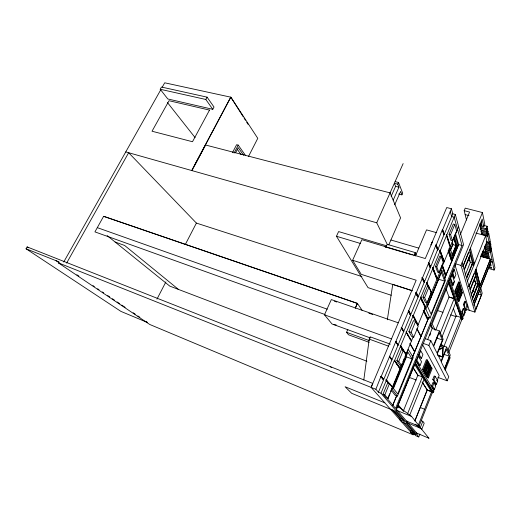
<?xml version="1.0" encoding="UTF-8"?>
<svg xmlns="http://www.w3.org/2000/svg" width="521" height="521" viewBox="0 0 521 521"><rect width="100%" height="100%" fill="white"/><g stroke="black" fill="none" stroke-linecap="round" stroke-linejoin="round"><path stroke-width="0.78" d="M442.518 356.703L442.902 347.846L439.177 349.806L439.014 349.461L443.169 347.129L442.687 357.054L438.109 355.426L442.72 357.087L437.217 354.827M363.801 380.037L369.22 339.119L370.197 336.84L390.32 344.147M387.331 319.764L392.782 284.225M494.071 270.054L494.95 267.814L491.446 250.152L490.515 252.496L494.071 270.054L488.131 268.322M437.881 377.354L447.155 380.825L448.75 376.761L444.804 368.868L450.268 355.055L446.692 347.11L440.382 344.889M478.271 294.059L481.371 295.016L475.738 309.363L472.54 298.409L478.48 283.391L479.346 287.104L473.589 302.004L490.489 259.158L491.029 261.763L474.162 304.29M465.898 309.194L474.911 312.105L482.185 293.264L480.733 287.599M413.993 431.981L411.004 430.737L410.568 431.831L411.427 432.801L414.195 433.96L415.686 435.667L418.754 436.95L419.9 434.045M421.619 429.695L424.198 423.169L422.792 421.333L421.215 420.694M445.175 370.346L450.144 357.764L449.584 356.52L444.582 369.161M480.075 285.261L475.927 269.096L480.18 285.293L490.385 259.126L490.925 261.731L480.18 289.018M473.817 305.358L479.9 289.728L481.365 295.361M489.414 245.033L490.365 242.643L490.105 241.34L489.154 243.737L489.414 245.033L485.898 244.062M447.806 350.496L460.922 317.458L456.116 315.876L453.407 308.51M417.744 426.608L431.57 391.772L427.233 390.047L422.088 381.906L427.259 390.014L414.866 421.053M484.856 245.919L489.981 247.345L489.786 246.348L490.73 243.971L489.297 243.574M418.526 427.526L433.7 389.246M435.146 385.605L436.012 383.417M437.171 380.506L439.157 375.478L422.687 344.928M471.14 294.919L475.907 282.903M489.981 247.345L490.925 244.968L490.73 243.971M471.251 294.925L475.751 283.58L474.39 278.52M490.072 249.312L489.877 248.348L490.821 245.977L491.01 246.947L490.072 249.312L484.628 247.794L484.862 248.869L490.398 250.419L490.574 251.285L485.051 249.735L485.331 251.037L490.515 252.496M448.757 352.593L463.801 314.645M464.38 313.167L465.553 310.216M466.718 307.266L467.598 305.059M434.416 389.291L435.745 385.937L433.993 382.915L432.931 382.518L431.583 385.911L433.374 388.894L434.416 389.291L432.645 386.315L431.583 385.911M436.403 384.218L437.725 380.877L435.204 376.364L434.143 375.967L432.788 379.366L435.354 383.821L436.403 384.218L433.85 379.77L432.788 379.366M415.172 363.58L432.58 391.987L433.42 392.306L433.98 390.88L415.921 360.936M463.827 315.752L465.084 312.587L463.775 308.66L463.149 308.452L461.873 311.662L463.208 315.55L463.827 315.752L462.505 311.864L463.775 308.66M466.035 310.464L467.278 307.312L465.422 301.47L464.68 301.236L463.403 304.446L465.305 310.229L466.035 310.464L464.139 304.681L465.422 301.47M448.418 281.223L461.867 319.438L462.485 319.64L463.019 318.298L449.467 279.158M490.398 250.419L491.336 248.061L489.948 247.677M420.095 428.145L422.792 421.333M490.574 251.285L491.505 248.934L491.336 248.061M477.764 284.192L472.365 297.823L470.131 290.177L475.673 276.241L477.764 284.192L475.751 283.58M449.376 356.266L444.53 368.51L441.235 361.919L446.23 349.363L449.376 356.266L444.185 354.41M472.378 299.119L477.36 286.498L479.45 287.136L475.165 271.018L475.673 269.735M410.483 431.805L410.926 430.711L403.703 422.485M415.022 420.434L427.168 389.982L431.525 391.701M468.757 286.719L474.012 273.538L476.077 274.157L469.949 289.559L466.686 278.403L473.081 262.46M469.082 286.583L486.914 241.848L485.65 235.713L467.48 281.119M484.862 248.869L485.331 247.696M446.692 347.11L441.079 361.216L437.34 353.739L443.15 339.236L439.431 330.959L432.176 328.471L430.541 325.013M433.85 379.77L435.204 376.364M485.331 251.037L485.793 249.872M486.178 241.952L489.167 242.773L490.124 240.37L488.776 233.538L487.376 233.161M413.146 434.807L371.115 387.377L372.782 383.41L27.138 246.915L26.05 248.791L58.964 261.855L58.391 262.871L149.761 324.479L413.146 434.807L413.895 432.918M432.645 386.315L433.993 382.915M472.443 263.046L466.516 277.823L464.289 270.197L470.365 255.121L472.443 263.046L470.307 262.428L468.959 257.381M426.673 372.802L425.794 374.996L426.393 376.006L427.279 376.338L431.082 366.849L430.502 365.801L429.617 365.475M461.528 291.356L462.387 292.822L458.825 301.711L457.952 300.278L461.795 290.653L461.365 289.305L460.818 289.135M489.167 242.773L487.806 235.98L481.495 234.268L481.274 233.258L487.265 234.873L487.011 233.629L481.228 232.066L480.948 230.79L486.757 232.353L486.549 231.311L480.727 229.748L480.408 228.296L486.367 229.885L487.356 227.41L487.128 226.251L483.534 225.3M442.42 340.011L437.106 353.271L433.661 346.367L439.138 332.776L442.42 340.011L436.793 338.051M458.825 301.711L458.382 300.415L461.964 291.493M431.596 367.468L432.17 368.503L428.392 377.933L427.8 376.937L431.596 367.468L430.502 367.064M458.395 301.574L458.988 300.089M460.173 297.126L461.065 294.906M486.549 231.311L487.532 228.843L486.08 228.459M486.757 232.353L487.741 229.891L487.532 228.843M487.011 233.629L487.995 231.174L486.549 230.79M487.265 234.873L488.242 232.431L487.995 231.174M487.806 235.98L488.776 233.538M443.872 346.543L456.116 315.876M459.275 284.316L459.828 284.486L460.271 285.873L456.624 294.945L456.07 294.769L455.608 293.414L459.581 283.489L459.125 282.082L458.571 281.907L454.872 291.063L455.347 292.444L455.901 292.613L455.432 291.239L459.125 282.082M407.526 413.863L422.401 376.917L417.842 375.198L403.554 410.502M425.182 372.665L424.563 371.623L428.457 361.945L427.448 361.581L423.553 371.245L424.179 372.287L425.182 372.665L429.057 363.033L428.457 361.945M456.624 294.945L456.162 293.59L459.828 284.486M440.043 333.759L454.234 298.5L449.148 297.1M481.228 232.066L481.964 230.236M424.778 373.297L428.633 363.704L429.63 364.075L430.222 365.136L426.386 374.69L425.39 374.319L424.778 373.297L425.774 373.668L426.386 374.69M486.367 229.885L486.132 228.732L480.382 227.195L480.088 225.814L483.807 226.804L484.81 224.323L482.426 212.555L465.22 208.14L464.185 210.653L466.51 220.031M460.649 286.967L457.015 296.006L457.471 297.341L456.917 297.165L456.461 295.837L460.095 286.797L460.649 286.967L461.085 288.334L457.21 298.116L457.659 299.425L458.206 299.601L457.757 298.286L461.365 289.305M481.495 234.268L481.984 233.056M465.273 274.971L470.307 262.428M425.774 373.668L429.63 364.075M428.438 368.406L429.324 366.211M406.738 422.577L407.305 421.163M409.519 415.654L424.022 379.542M442.108 336.729L455.738 302.76M427.279 376.338L426.673 375.328L430.502 365.801M428.392 377.933L427.298 377.523L426.706 376.527L427.292 375.068M427.871 373.616L429.33 369.975M467.474 275.205L468.379 272.945M486.132 228.732L487.128 226.251M435.817 329.76L449.05 297.068L446.074 288.986M410.568 431.831L414.931 433.693L406.269 423.736L401.737 421.867L399.828 419.711L400.304 418.539L392.691 409.871M462.791 266.622L468.483 252.548L470.665 253.173L464.081 269.494L462.101 262.714M463.13 266.238L482.205 219.041L483.807 226.804M422.44 369.389L426.373 359.653L427.279 359.978L427.884 361.079L423.977 370.783L423.078 370.451L422.44 369.389L423.345 369.721L423.977 370.783M480.382 227.195L480.883 225.964M423.345 369.721L427.279 359.978M439.431 330.959L433.413 345.872L430.802 340.636L425.234 338.683M480.727 229.748L481.222 228.524M427.656 339.594L432.176 328.471M429.766 335.544L430.678 333.29M421.417 358.344L422.922 354.632L420.753 350.757L419.223 354.521L421.417 358.344L420.024 357.836L418.181 354.645M454.462 278.084L455.868 274.613L454.273 269.663L453.693 269.487L452.261 273.004L453.889 277.908L454.462 278.084L452.84 273.18L454.273 269.663M420.063 365.429L421.567 361.724L418.376 356.247L416.839 360.024L420.063 365.429L418.799 364.96L415.947 360.226M452.606 285.091L450.209 278.11L451.648 274.58L452.117 274.717L454.468 281.77L453.062 285.234L452.606 285.091L453.732 282.323M474.911 312.105L461 265.43L482.426 212.555M447.155 380.825L428.874 345.397L430.802 340.636M450.242 211.506L451.674 216.534L454.182 217.198L462.042 245.489L395.589 408.36L387.539 398.962L389.715 393.694M396.253 409.415L398.148 404.771L403.821 411.629M398.454 404.022L414.631 364.329L432.248 392.88M448.718 283.287L432.202 323.841L435.204 330.301M453.062 285.234L450.678 278.253L452.117 274.717M460.349 234.535L469.577 212.047L464.185 210.653M452.052 255.14L455.999 245.534L453.622 237.504M452.026 255.394L456.129 245.398L453.706 237.185M455.08 234.88L457.926 244.733L452.091 258.976L450.984 258.462M451.225 258.527L448.574 250.673M454.234 235.961L457.073 245.665L452.677 256.384L449.936 247.664M444.569 278.917L445.722 275.303L442.27 265.547M396.605 395.875L392.678 405.462L396.663 395.895L396.253 395.732M412.385 357.347L428.601 317.751M444.817 278.155L445.735 275.915M445.956 275.368L451.733 261.268M451.909 260.839L458.591 244.518L455.556 233.74M412.619 356.944L428.848 317.309M445.722 275.303L451.792 261.281L448.242 250.23M451.792 261.281L458.649 244.531M412.078 358.917L397.725 393.967L393.101 388.086L407.91 352.137L412.078 358.917L406.491 356.865L393.342 388.783M397.438 396.136L413.238 357.523L408.327 349.422L391.922 389.213L397.438 396.136L395.165 395.237L391.102 390.183M444.608 281.093L431.062 314.196L427.494 306.302L441.45 272.405L444.608 281.093L438.48 279.197L427.376 306.153M423.892 310.223L427.142 317.126L429.994 318.084L445.455 280.272L441.854 270.269L440.395 269.826M417.614 325.019L412.782 315.706L412.945 315.322L417.985 325.15L417.614 325.019L418.142 324.778L425.266 307.494L420.343 297.53L420.935 297.152L425.468 307.006L431.186 293.154L430.815 293.036M425.266 307.494L420.551 297.029M430.997 292.587L431.368 292.704L437.034 278.976L432.788 267.618L437.262 278.416L436.898 278.299M391.974 387.155L392.346 387.305L400.069 368.588L394.872 360.897M452.488 240.91L456.63 230.868L454.813 224.427L453.309 224.023L449.082 234.203L451.004 240.494L452.488 240.91L450.587 234.619L454.813 224.427M426.999 302.935L431.349 292.392L429.037 286.882L427.396 286.361L422.954 297.061L425.383 302.408L426.999 302.935L424.602 297.595L429.037 286.882M390.646 391.44L391.883 388.432M399.933 368.23L402.284 363.222M402.883 361.763L404.387 358.122M404.986 356.664L405.885 354.482L400.219 345.918L400.74 345.716L406.022 354.15L411.447 341.001L406.067 331.857L411.518 340.832L413.055 337.094M437.262 278.416L444.035 261.998L439.809 250.744L440.05 250.158L444.27 261.431L443.475 261.242M444.27 261.431L450.3 246.804L446.517 234.619L450.502 246.309L449.936 246.7L450.3 246.804M450.502 246.309L458.636 226.602M388.021 398.65L392.691 387.318L389.584 383.358L387.8 382.668L383.026 394.176L386.263 397.946L388.021 398.65L384.811 394.885L383.026 394.176M413.746 337.165L418.207 326.348L415.628 321.379L413.479 320.643L408.92 331.616L411.629 336.416L413.746 337.165L411.076 332.372L408.92 331.616M429.994 318.084L425.846 309.122L441.854 270.269M450.294 250.51L452.723 244.61L452.059 242.421M450.359 250.516L453.107 243.854M438.942 272.652L436.78 266.83L441.118 256.371L439.861 256.006L435.523 266.452L437.705 272.275L438.942 272.652L443.195 262.35L441.118 256.371M384.811 394.885L389.584 383.358M398.741 361.398L403.397 350.158L401.496 349.467L396.839 360.688L399.789 365.019L401.665 365.722L398.741 361.398L396.839 360.688M411.076 332.372L415.628 321.379M388.412 383.222L385.976 380.141L386.139 379.757L392.346 387.305M428.34 287.175L426.484 282.779L426.673 282.317L431.368 292.704M436.663 278.859L432.547 268.198L432.788 267.618M449.688 245.932L446.308 235.127L446.517 234.619M418.754 436.95L380.988 393.225L386.361 380.291L385.976 380.141M386.523 379.9L394.41 360.232L400.18 368.321M394.664 360.324L400.597 346.055M400.74 345.716L406.373 332.17M406.452 331.988L413.166 315.837L412.782 315.706M418.142 324.778L413.322 315.452L420.727 297.654M420.935 297.152L426.862 282.896L426.484 282.779M427.057 282.441L432.931 268.308L432.547 268.198M433.166 267.735L440.186 250.848M440.434 250.269L446.686 235.231L446.308 235.127M446.894 234.724L455.315 214.47L452.808 213.812L451.394 208.758L446.731 207.547L430.984 244.987L432.358 241.718M380.988 393.225L378.422 392.202L383.593 379.802L380.864 376.611L381.274 376.351L383.743 379.444L391.896 359.894L389.298 356.455L389.682 356.247L392.02 359.594L398.044 345.136L395.68 341.568L398.122 344.967L403.736 331.499L401.196 327.67L401.691 327.559L403.84 331.252L410.574 315.101L408.275 311.122L408.757 310.659L410.795 314.56L418.057 297.152L415.738 292.926L416.005 292.294L416.39 292.418L418.317 296.527L424.25 282.291L422.036 277.888L422.257 277.354L424.472 281.757L422.257 277.354M428.659 262.402L430.652 266.941L428.659 262.402L428.327 263.196L430.326 267.722L424.472 281.757M437.581 249.885L435.777 245.398L436.064 244.707L437.953 249.442L436.064 244.707M443.521 233.942L442.446 229.468L444.237 234.365L442.446 229.468M378.422 392.202L375.869 389.265L380.864 376.611M381.274 376.351L389.558 356.553M389.682 356.247L395.804 341.613M395.882 341.437L401.587 327.807M401.691 327.559L408.529 311.206M408.757 310.659L416.123 293.049M416.39 292.418L422.42 278.012M422.642 277.472L428.588 263.274M428.913 262.48L435.777 245.398M436.318 244.785L442.244 229.95M442.7 229.54L451.394 208.758M403.736 331.499L402.023 328.653M416.005 292.294L418.057 297.152M424.094 281.64L423.873 282.174L424.25 282.291M437.327 249.813L437.868 249.201M437.953 249.442L444.185 234.203M383.339 379.705L381.014 376.253M391.896 359.894L390.203 357.269M410.574 315.101L408.503 310.575M430.326 267.722L430.405 266.863M437.699 249.37L430.652 266.941M443.788 234.769L443.983 234.3M398.044 345.136L395.752 341.392M444.237 234.365L452.808 213.812M413.895 255.804L415.25 252.613L387.22 244.336L376.735 222.793L125.763 151.911M415.458 255.98L426.543 229.878L436.735 232.711M385.853 247.455L387.22 244.336M388.777 244.883L400.577 217.895L390.092 192.842M357.36 303.346L355.635 307.26M355.218 308.425L357.419 303.424L103.62 216.313L94.933 231.884L325.084 314.554M369.076 342.317L348.503 334.762L346.543 332.3L347.8 329.435M394.684 204.799L400.597 191.422L401.938 194.847L398.656 194.001M401.938 194.847L402.674 193.187L398.513 182.461L395.159 181.621M393.231 200.071L398.943 187.189L397.757 184.16L398.513 182.461M376.735 222.793L403.137 163.601M391.16 196.332L395.608 186.342L394.397 183.314L397.757 184.16M412.56 290.848L361.203 274.32L352.626 260.279L361.88 239.68L425.292 258.54L432.469 241.751M370.444 337.966L332.02 323.977L324.459 314.814L331.323 299.588L398.265 322.799M391.206 295.264L368.028 287.631L336.455 236.267L338.611 231.585L386.615 245.821M248.458 156.56L257.778 138.339L230.849 97.193L164.701 82.8L162.311 87.033M235.622 152.705L238.234 147.664L243.62 155.238M232.496 152.64L236.612 144.708L238.214 145.112L245.424 155.317M156.958 299.126L165.893 281.907M185.242 244.603L196.404 223.086L128.648 152.725L66.603 263.125M234.098 153.057L238.214 145.112M191.682 170.536L230.712 97.166M194.828 164.91L230.849 97.193L243.287 116.834M191.949 170.614L205.567 145.007M212.789 109.319L214.014 107.039L207.078 97.153L161.464 87.046L160.214 89.267L167.795 98.964L212.789 109.319L205.821 99.472L160.214 89.267M205.821 99.472L207.078 97.153M63.744 261.991L160.722 89.853M333.792 324.622L336.195 324.928M395.608 186.342L398.943 187.189M390.118 192.9L205.437 144.975M465.162 214.593L468.978 215.59M480.173 223.77L481.684 224.167L481.424 222.936M479.561 224.043L481.801 224.636L482.055 225.853L479.828 225.261M475.92 233.076L487.871 236.313M486.914 241.848L489.102 242.447M486.282 242.942L489.154 243.737M449.082 234.203L450.587 234.619M485.494 245.163L489.786 246.348M484.361 246.811L489.877 248.348M482.817 250.992L488.184 252.503L488.398 253.545L482.29 251.819M458.591 244.518L462.042 245.489M482.433 252.255L488.6 253.994L488.815 255.03L481.899 253.076M456.129 245.398L457.073 245.665M452.723 244.61L455.999 245.534M481.665 253.864L489.108 255.974L489.323 256.996L481.157 254.678M480.753 255.303L489.356 257.745L489.571 258.761L480.994 256.312M480.694 256.365L491.948 259.575M490.925 261.731L492.475 262.18M489.349 264.167L490.899 264.616L491.108 265.593L489.558 265.143M467.708 260.344L470.02 261.014M489.226 266.635L491.557 267.312L491.759 268.269L488.659 267.364M390.913 239.999L418.793 248.126M471.7 264.668L473.817 265.287L469.786 249.774M455.725 263.873L461 265.43M444.035 261.998L440.05 250.158M414.514 254.092L416.058 254.554L415.25 252.613M384.954 246.817L407.005 253.382M408.529 253.831L412.326 254.964M336.455 236.267L360.467 243.483M435.523 266.452L436.78 266.83M452.261 273.004L452.84 273.18M473.342 281.281L475.491 281.933M450.209 278.11L450.678 278.253M454.012 281.627L454.468 281.77M459.021 283.32L459.581 283.489M459.717 285.703L460.271 285.873M461.248 290.484L461.795 290.653M461.951 292.685L462.387 292.822M454.872 291.063L455.432 291.239M352.626 260.279L416.175 280.22L371.662 386.074M455.608 293.414L456.162 293.59M456.461 295.837L457.015 296.006M457.21 298.116L457.757 298.286M449.05 297.068L454.156 298.696L448.184 281.776M457.952 300.278L458.382 300.415M463.403 304.446L464.139 304.681M392.756 284.375L411.798 290.503M196.404 223.086L361.913 276.566M422.954 297.061L424.602 297.595M417.933 296.403L418.317 296.527M464.458 312.385L465.084 312.587M461.873 311.662L462.505 311.864M462.401 318.09L463.019 318.298M437.549 310.536L442.954 312.313M450.678 314.86L456.09 316.644M425.097 306.882L425.468 307.006M424.381 308.634L425.846 309.122M412.945 315.322L413.322 315.452M103.62 216.313L357.38 303.372L362.323 310.607M334.404 301.203L336.696 302.004M368.842 313.16L372.665 314.489M440.102 346.061L443.169 347.129M403.456 331.122L403.84 331.252M97.303 227.644L327.253 309.181M423.306 343.417L428.874 345.397M411.147 340.695L411.518 340.832M324.459 314.814L391.499 338.904M115.134 242.031L124.636 245.463L178.482 289.429M369.22 339.119L388.601 346.191M346.543 332.3L369.304 340.63M406.022 354.15L404.022 351.415M405.514 354.345L405.885 354.482M423.553 371.245L424.563 371.623M425.794 374.996L426.673 375.328M426.706 376.527L427.8 376.937M436.683 380.48L437.725 380.877M366.888 361.222L169.768 286.107L107.137 235.583M409.434 377.438L416.272 380.043M58.391 262.871L375.869 389.265M384.817 402.837L345.104 386.751L351.688 393.309L395.478 411.323L404.407 421.6L399.828 419.711M396.722 410.392L411.564 416.429L419.711 426.523L406.367 421.033M420.278 407.494L424.622 409.272M400.304 418.539L403.573 419.887M407.455 422.876L421.066 428.49L428.913 438.2L416.227 432.912M411.427 432.801L415.712 434.599M26.05 248.791L120.924 311.395L147.651 322.564L145.756 321.281M27.138 246.915L28.427 247.768M56.079 260.708L59.453 262.988M76.893 274.769L78.905 276.13M92.972 285.632L94.314 286.537M97.661 288.797L99.003 289.702M102.357 291.968L103.692 292.874M107.717 295.589L109.723 296.944M112.406 298.754L114.412 300.116M117.095 301.926L119.778 303.736M121.784 305.091L125.138 307.357M133.174 312.789L135.186 314.143M137.863 315.954L139.875 317.315M415.257 424.237L421.066 428.49M427.624 437.249L428.913 438.2M411.564 416.429L397.634 406.035L399.184 407.897M417.809 425.103L419.711 426.523M330.49 366.712L331.434 367.676M392.749 410.007L400.154 418.441M417.699 434.195L396.435 409.35L463.566 244.636L455.315 214.47M381.125 376.709L383.593 379.802M386.139 379.757L389.057 383.456M167.475 102.591L195.082 137.59M386.361 380.291L389.278 383.984M237.439 149.527L241.054 154.574M390.079 357.569L391.642 359.796M394.547 360.604L400.069 368.588M394.755 361.17L399.822 368.497M395.68 341.568L397.92 345.091M413.107 367.631L418.278 375.817M413.01 367.592L418.187 375.778M244.147 118.189L245.437 120.221M246.72 122.253L248.009 124.285M400.356 345.573L403.208 350.119M400.219 345.918L403.072 350.451M403.397 350.158L406.224 354.664M415.263 362.544L433.42 392.306M409.767 343.567L414.67 351.935M410.307 343.932L414.801 351.61M401.919 328.901L403.352 331.363M407.168 334.072L408.34 336.11M409.122 337.471L410.294 339.51M407.24 333.896L408.412 335.934M409.193 337.295L410.366 339.334M417.041 328.647L421.072 336.292M416.891 329.005L420.929 336.644M408.275 311.122L410.32 315.01M423.202 310.549L427.715 320.076M423.781 310.718L427.943 319.529M430.476 323.828L432.756 328.666M416.064 293.61L417.354 296.345M420.668 298.233L422.622 302.454M424.25 305.964L424.902 307.37M441.294 343.424L442.296 345.586M422.036 277.888L423.566 281.457M426.673 282.317L428.529 286.719M426.862 282.896L428.711 287.292M428.62 263.939L430.072 267.644M432.931 268.308L437.034 278.976M442.075 265.443L445.794 275.935M442.042 266.107L445.501 275.843M454.234 298.5L461.749 319.809M442.576 265.632L446.015 275.388M436.031 245.469L437.666 250.119M448.848 280.669L462.485 319.64M460.264 311.949L461.599 315.791M440.069 251.487L443.41 261.145M451.648 274.58L452.124 275.987M451.173 259.041L451.544 260.207M460.095 286.797L460.538 288.165M448.334 250.601L450.919 258.631M448.236 250.901L451.323 260.48M442.498 230.015L444.042 234.841M449.115 251.956L451.967 260.858M448.835 248.732L452.091 258.976M454.97 265.046L469.245 310.275M475.165 271.018L475.966 274.124M481.371 295.016L481.469 295.394M470.45 248.12L474.449 263.698M490.495 262.701L490.697 263.685M481.489 221.405L481.749 222.643M473.791 289.52L472.899 291.773L473.797 289.533M209.52 110.087L192.496 141.732L152.028 131.227L169.032 100.716L209.52 110.087"/></g></svg>
